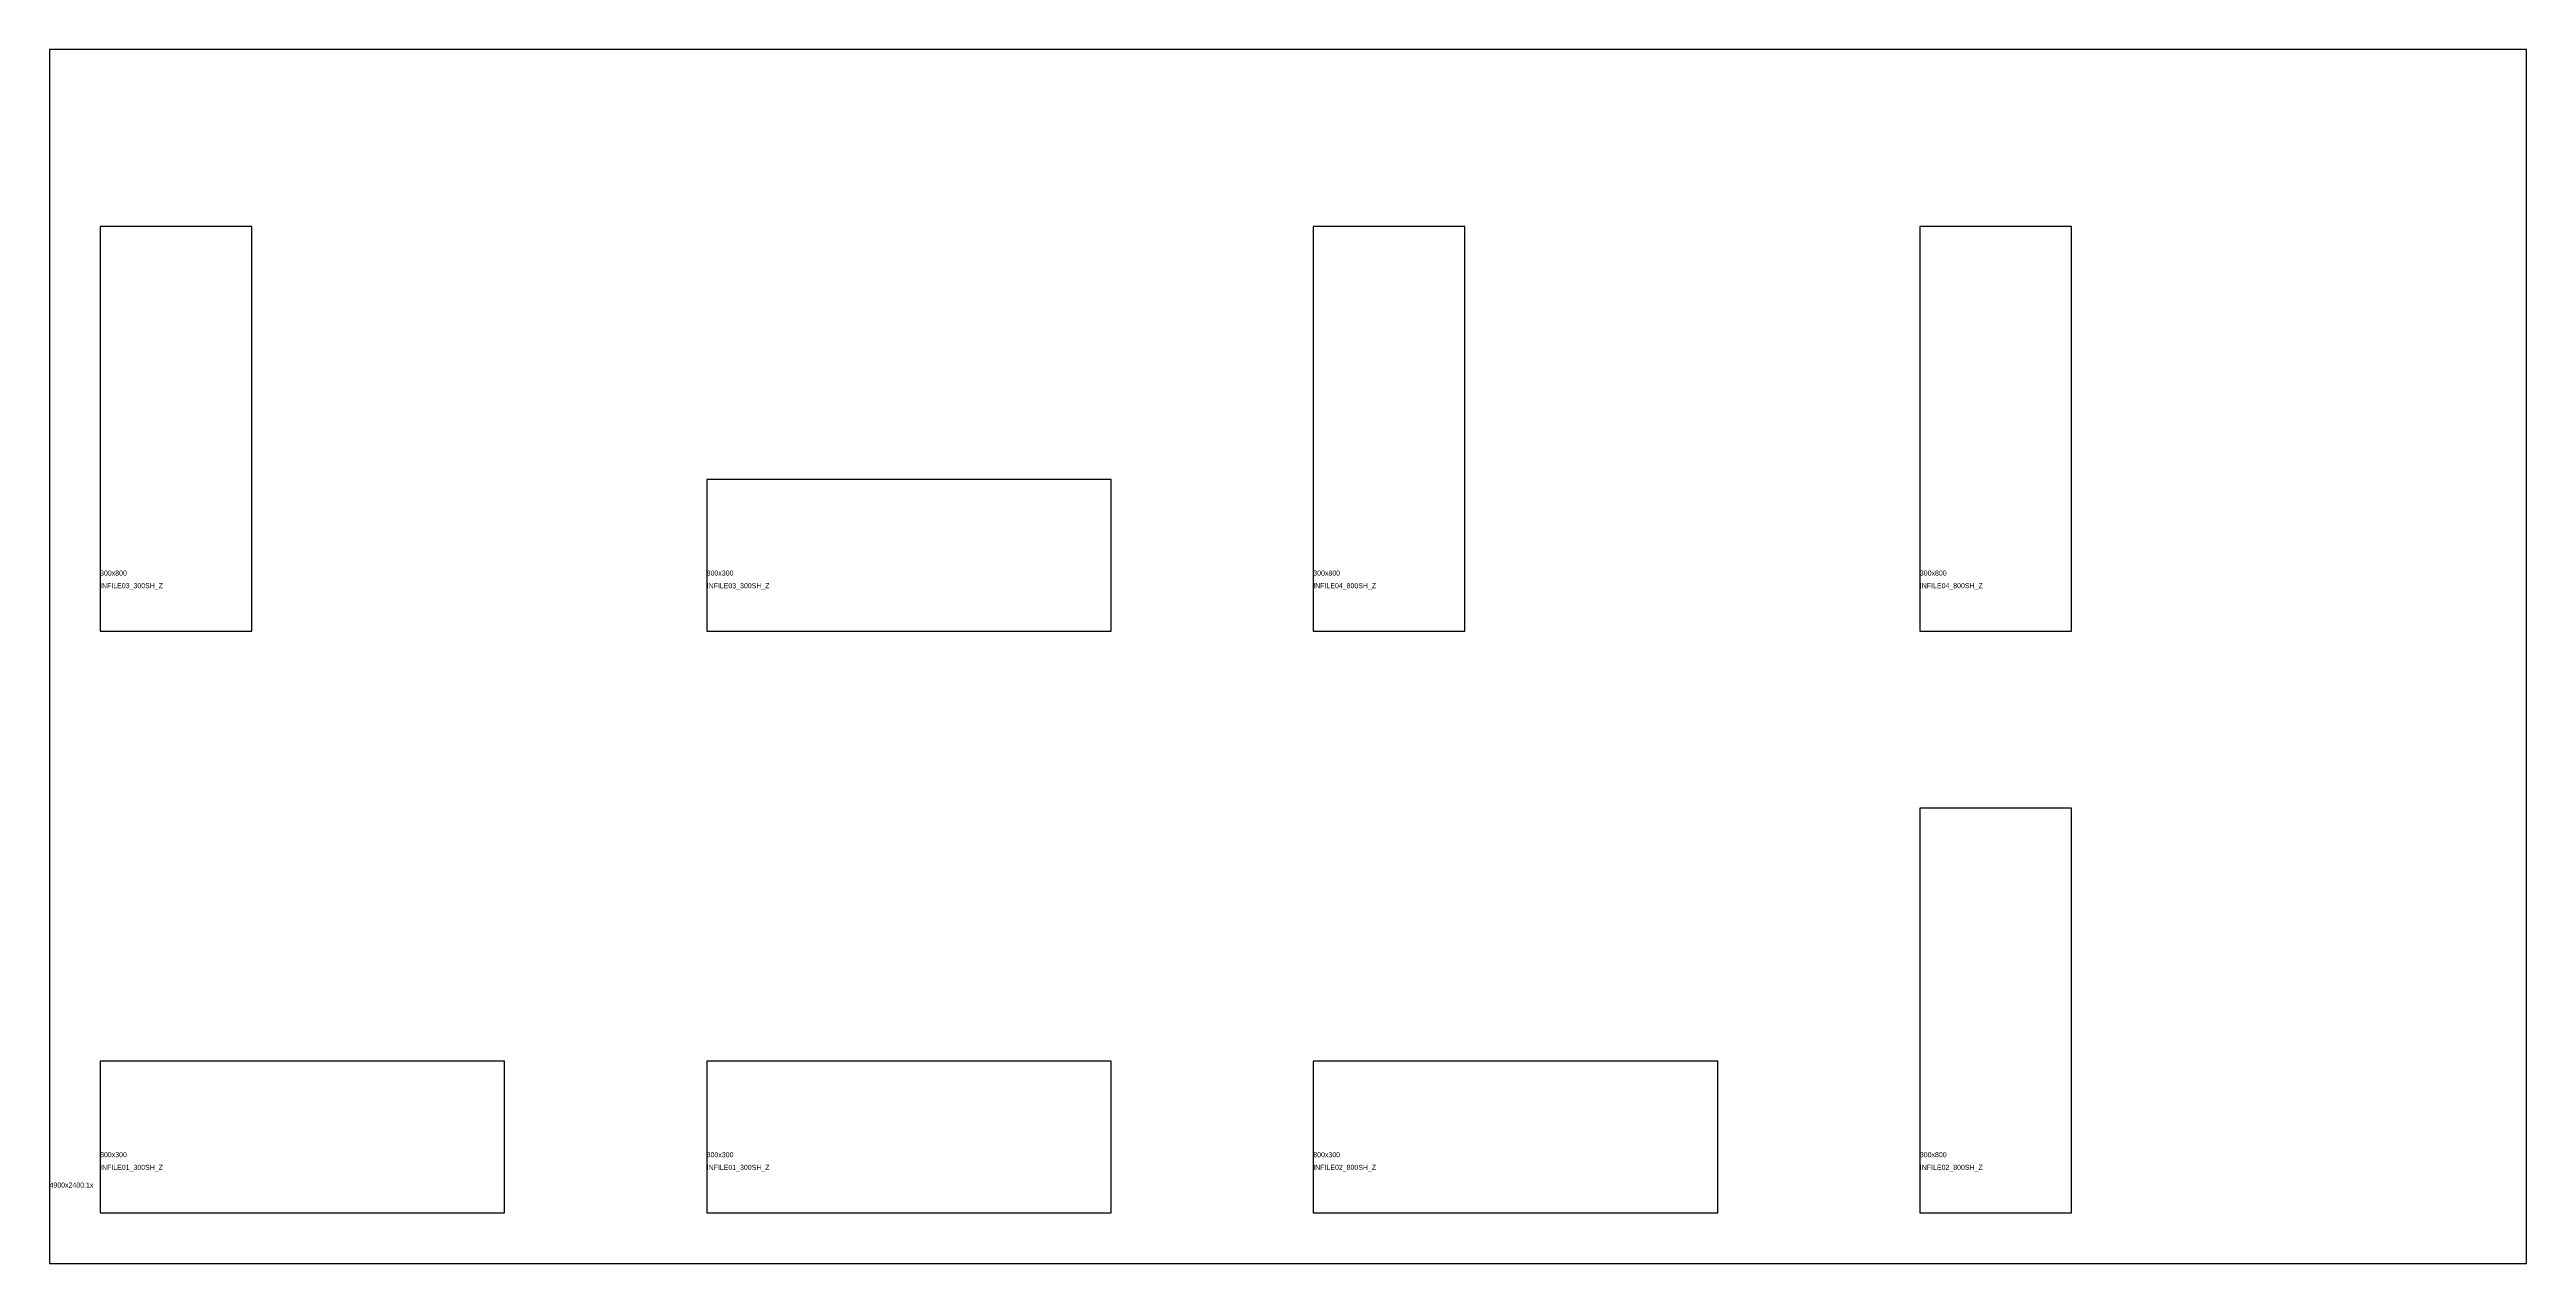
# Model space of a CAD drawing. Header units: millimetres. Extents: x 0 to 4900, y 0 to 2400.
import ezdxf

# ---------------------------------------------------------------- set-up
doc = ezdxf.new("R2010")
doc.units = ezdxf.units.MM

msp = doc.modelspace()

# ---------------------------------------------------------------- linework, layer by layer
for points in [[(0, 0), (4900, 0), (4900, 2400), (0, 2400)], [(100, 1250), (400, 1250), (400, 2050), (100, 2050)], [(2500, 1250), (2800, 1250), (2800, 2050), (2500, 2050)], [(3700, 1250), (4000, 1250), (4000, 2050), (3700, 2050)], [(1300, 1250), (2100, 1250), (2100, 1550), (1300, 1550)], [(3700, 100), (4000, 100), (4000, 900), (3700, 900)], [(100, 100), (900, 100), (900, 400), (100, 400)], [(1300, 100), (2100, 100), (2100, 400), (1300, 400)], [(2500, 100), (3300, 100), (3300, 400), (2500, 400)]]:
    msp.add_lwpolyline(points, close=True)

# ---------------------------------------------------------------- texts
for s, p in [('300x800', (100, 1360)), ('INFILE03_300SH_Z', (100, 1335)), ('800x300', (1300, 1360)), ('INFILE03_300SH_Z', (1300, 1335)), ('300x800', (2500, 1360)), ('INFILE04_800SH_Z', (2500, 1335)), ('300x800', (3700, 1360)), ('INFILE04_800SH_Z', (3700, 1335)), ('800x300', (100, 210)), ('800x300', (1300, 210)), ('800x300', (2500, 210)), ('300x800', (3700, 210)), ('4900x2400:1x', (0, 150)), ('INFILE01_300SH_Z', (100, 185)), ('INFILE01_300SH_Z', (1300, 185)), ('INFILE02_800SH_Z', (2500, 185)), ('INFILE02_800SH_Z', (3700, 185))]:
    msp.add_text(s, height=10).set_placement(p)

doc.saveas('drawing.dxf')
